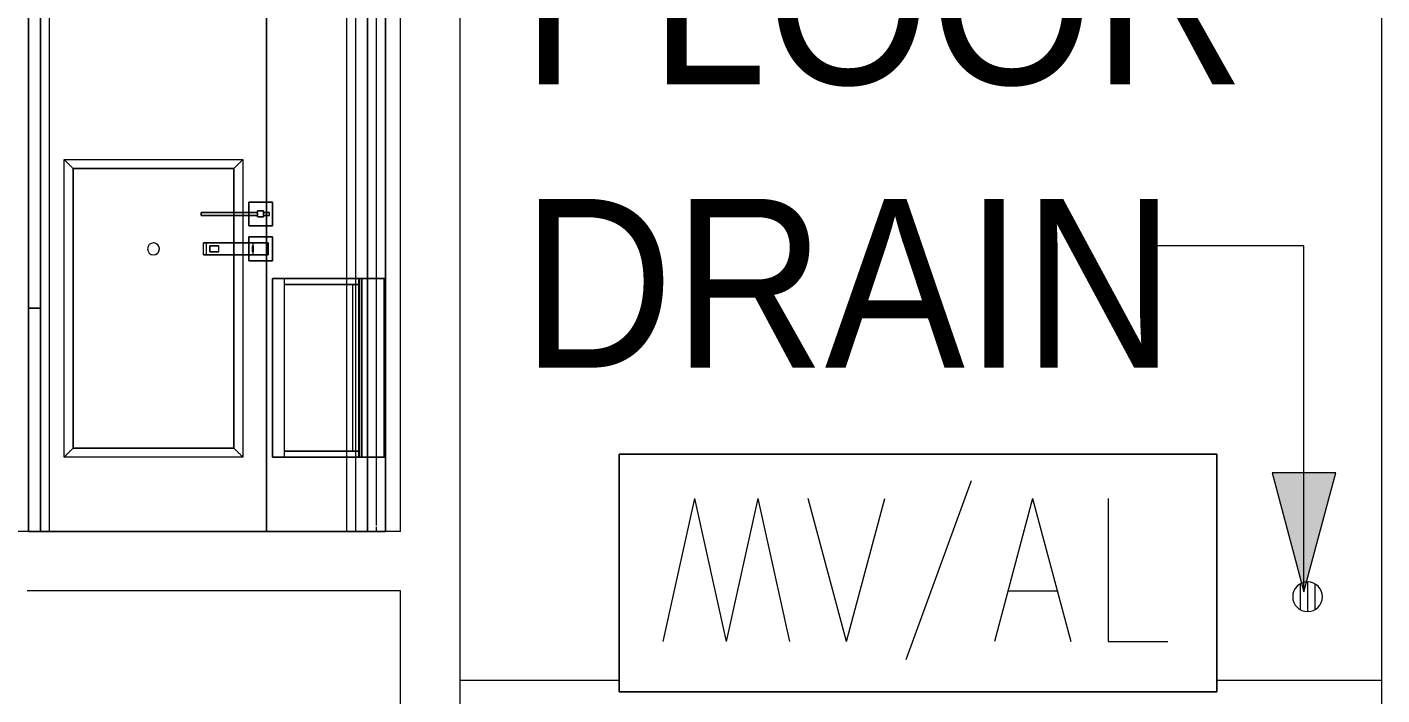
# Model space of a CAD drawing. Header units: millimetres. Extents: x 10569 to 232243, y -25347 to 80743.
# Drawn here: x 39012 to 41289, y 40832 to 41955 of the extents above; entities that cross this region are included whole.
import ezdxf

# ---------------------------------------------------------------- set-up
doc = ezdxf.new("R2010")
doc.units = ezdxf.units.MM
for name, color, linetype, lineweight in [('A-DETL-GENF', 92, 'Continuous', 20), ('A-GENM', 13, 'Continuous', 20), ('A-WALL', 113, 'Continuous', 20), ('G-ANNO-TEXT', 231, 'Continuous', 5), ('P-SANR-FIXT', 6, 'Continuous', 9)]:
    doc.layers.add(name, color=color, linetype=linetype, lineweight=lineweight)
doc.styles.add('Swis721 BT_6', font='swiss.ttf', dxfattribs={"width": 0.89, "height": 283.821263})

# ---------------------------------------------------------------- blocks, each defined once
blk = doc.blocks.new('DLN_Counter _ Cabinet - DLN_Counter _ Cabinet-15606098-TENDER DRAFT G_F')
at = {"layer": 'A-GENM', "lineweight": 9}
for p, q in [((-235, -255), (-235, -525)), ((235, -255), (-235, -255)), ((235, -525), (235, -255)), ((-235, -525), (235, -525))]:
    blk.add_line(p, q, dxfattribs=at)
blk = doc.blocks.new('Floor_Drain_-_Small_3955 - 6_ Diameter-15179860-TENDER DRAFT G_F')
at = {"layer": 'P-SANR-FIXT'}
for p, q in [((0, 25), (0, -25)), ((-12.5, 21.7), (-12.5, -21.7)), ((12.5, 21.7), (12.5, -21.7))]:
    blk.add_line(p, q, dxfattribs=at)
for start, end in [(360, 180), (180, 360)]:
    blk.add_arc((0, 0), 25, start, end, dxfattribs=at)
blk = doc.blocks.new('DLN_2D-MV_AL - MV_AL_RED_-1735445-TENDER DRAFT G_F')
at = {"layer": 'A-DETL-GENF'}
for p, q in [((502.5, 200), (-502.5, 200)), ((-502.5, 200), (-502.5, -200)), ((-502.5, 200), (502.5, 200)), ((-502.5, -200), (-502.5, 200)), ((502.5, -200), (502.5, 200)), ((502.5, 200), (502.5, -200)), ((89.3, 154.7), (-20.2, -146)), ((-375.6, 125), (-428.8, -115)), ((-375.6, 125), (-322.4, -115)), ((-269.2, 125), (-322.4, -115)), ((-269.2, 125), (-216, -115)), ((-120.1, -115), (-184.4, 125)), ((-120.1, -115), (-55.8, 125)), ((192.7, 125), (128.4, -115)), ((192.7, 125), (257, -115)), ((319.9, 125), (319.9, -115)), ((151.1, -30.3), (234.3, -30.3)), ((319.9, -115), (419.9, -115)), ((-502.5, -200), (502.5, -200)), ((502.5, -200), (-502.5, -200))]:
    blk.add_line(p, q, dxfattribs=at)

msp = doc.modelspace()

# ---------------------------------------------------------------- hatches: boundary and pattern name
at = {"layer": 'G-ANNO-TEXT'}
msp.add_hatch(color=60, dxfattribs=at).paths.add_polyline_path([(41158.3315, 41005.88273), (41211.92134, 41205.88273), (41104.74166, 41205.88273)], flags=0)

# ---------------------------------------------------------------- linework, layer by layer
at = {"layer": 'A-GENM', "lineweight": 9}
for p, q in [((39014.29296, 41482.48546), (39014.29296, 41982.48546)), ((39014.29296, 41982.48546), (39014.29296, 41482.48546)), ((39014.29296, 41982.48546), (39014.29296, 41107.48546)), ((39014.29296, 41107.48546), (39014.29296, 41982.48546)), ((39034.29296, 41482.48546), (39034.29296, 41982.48546)), ((39034.29296, 41982.48546), (39034.29296, 41482.48546)), ((39034.29296, 41982.48546), (39034.29296, 41107.48546)), ((39034.29296, 41107.48546), (39034.29296, 41982.48546)), ((39034.29296, 41982.48546), (39034.29296, 41107.48546)), ((39034.29296, 41107.48546), (39034.29296, 41982.48546)), ((39049.29296, 41107.48546), (39049.29296, 41982.48546)), ((39049.29296, 41107.48546), (39049.29296, 41982.48546)), ((39414.29296, 41982.48546), (39414.29296, 41661.22339)), ((39414.29296, 41661.22339), (39414.29296, 41982.48546)), ((39549.29296, 41107.48546), (39549.29296, 41982.48546)), ((39549.29296, 41107.48546), (39549.29296, 41982.48546)), ((39564.29296, 41107.48546), (39564.29296, 41982.48546)), ((39564.29296, 41107.48546), (39564.29296, 41982.48546)), ((39584.29296, 41982.48546), (39584.29296, 41107.48546)), ((39584.29296, 41107.48546), (39584.29296, 41982.48546)), ((39599.29296, 41532.48546), (39599.29296, 41982.48546)), ((39599.29296, 41117.35388), (39599.29296, 41982.48546)), ((39614.29296, 41982.48546), (39614.29296, 41107.48546)), ((39614.29296, 41107.48546), (39614.29296, 41982.48546)), ((39614.29296, 41982.48546), (39614.29296, 41107.48546)), ((39614.29296, 41532.48546), (39614.29296, 41982.48546)), ((39074.29296, 41732.48546), (39374.29296, 41732.48546)), ((39074.29296, 41232.48546), (39074.29296, 41732.48546)), ((39374.29296, 41732.48546), (39374.29296, 41643.72339)), ((39359.29296, 41717.48546), (39089.29296, 41717.48546)), ((39089.29296, 41717.48546), (39089.29296, 41247.48546)), ((39089.29296, 41717.48546), (39359.29296, 41717.48546)), ((39089.29296, 41247.48546), (39089.29296, 41717.48546)), ((39359.29296, 41643.72339), (39359.29296, 41717.48546)), ((39359.29296, 41717.48546), (39359.29296, 41643.72339)), ((39424.29296, 41661.22339), (39384.29296, 41661.22339)), ((39384.29296, 41661.22339), (39384.29296, 41643.72339)), ((39384.29296, 41643.72339), (39384.29296, 41661.22339)), ((39384.29296, 41661.22339), (39424.29296, 41661.22339)), ((39414.29296, 41661.22339), (39414.29296, 41643.72339)), ((39414.29296, 41643.72339), (39414.29296, 41661.22339)), ((39424.29296, 41621.22339), (39424.29296, 41661.22339)), ((39424.29296, 41661.22339), (39424.29296, 41621.22339)), ((39304.29296, 41643.72339), (39399.29296, 41643.72339)), ((39399.29296, 41643.72339), (39304.29296, 41643.72339)), ((39304.29296, 41643.72339), (39304.29296, 41638.72339)), ((39304.29296, 41638.72339), (39304.29296, 41643.72339)), ((39304.29296, 41638.72339), (39399.29296, 41638.72339)), ((39399.29296, 41638.72339), (39304.29296, 41638.72339)), ((39359.29296, 41640.82866), (39359.29296, 41643.72339)), ((39359.29296, 41643.72339), (39359.29296, 41640.82866)), ((39359.29296, 41592.48546), (39359.29296, 41638.72339)), ((39359.29296, 41638.72339), (39359.29296, 41592.48546)), ((39374.29296, 41643.72339), (39374.29296, 41640.03918)), ((39374.29296, 41638.72339), (39374.29296, 41592.48546)), ((39384.29296, 41643.72339), (39384.29296, 41639.51287)), ((39384.29296, 41639.51287), (39384.29296, 41643.72339)), ((39384.29296, 41638.72339), (39384.29296, 41621.22339)), ((39384.29296, 41621.22339), (39384.29296, 41638.72339)), ((39409.29296, 41646.22339), (39399.29296, 41646.22339)), ((39399.29296, 41646.22339), (39409.29296, 41646.22339)), ((39399.29296, 41643.72339), (39399.29296, 41646.22339)), ((39399.29296, 41636.22339), (39399.29296, 41646.22339)), ((39399.29296, 41638.72339), (39399.29296, 41643.72339)), ((39399.29296, 41643.72339), (39399.29296, 41638.72339)), ((39399.29296, 41638.72339), (39399.29296, 41643.72339)), ((39399.29296, 41636.22339), (39399.29296, 41638.72339)), ((39409.29296, 41636.22339), (39399.29296, 41636.22339)), ((39399.29296, 41636.22339), (39409.29296, 41636.22339)), ((39409.29296, 41646.22339), (39409.29296, 41636.22339)), ((39409.29296, 41643.72339), (39409.29296, 41646.22339)), ((39419.29296, 41643.72339), (39409.29296, 41643.72339)), ((39409.29296, 41643.72339), (39419.29296, 41643.72339)), ((39409.29296, 41643.72339), (39409.29296, 41638.72339)), ((39409.29296, 41638.72339), (39409.29296, 41643.72339)), ((39409.29296, 41638.72339), (39409.29296, 41643.72339)), ((39419.29296, 41638.72339), (39409.29296, 41638.72339)), ((39409.29296, 41638.72339), (39419.29296, 41638.72339)), ((39409.29296, 41636.22339), (39409.29296, 41638.72339)), ((39414.29296, 41643.72339), (39414.29296, 41638.72339)), ((39414.29296, 41638.72339), (39414.29296, 41643.72339)), ((39414.29296, 41638.72339), (39414.29296, 41621.22339)), ((39414.29296, 41621.22339), (39414.29296, 41638.72339)), ((39419.29296, 41638.72339), (39419.29296, 41643.72339)), ((39419.29296, 41638.72339), (39419.29296, 41643.72339)), ((39384.29296, 41621.22339), (39424.29296, 41621.22339)), ((39424.29296, 41621.22339), (39384.29296, 41621.22339)), ((39414.29296, 41621.22339), (39414.29296, 41602.48546)), ((39414.29296, 41602.48546), (39414.29296, 41621.22339)), ((39372.05356, 41592.48546), (39308.29647, 41592.48546)), ((39308.29647, 41592.48546), (39313.42677, 41592.48546)), ((39308.29647, 41572.48546), (39308.29647, 41592.48546)), ((39313.42677, 41592.48546), (39416.79296, 41592.48546)), ((39313.42677, 41572.48546), (39313.42677, 41592.48546)), ((39319.23549, 41587.48546), (39334.23549, 41587.48546)), ((39334.23549, 41587.48546), (39319.23549, 41587.48546)), ((39319.23549, 41587.48546), (39319.23549, 41577.48546)), ((39319.23549, 41577.48546), (39319.23549, 41587.48546)), ((39334.23549, 41577.48546), (39334.23549, 41587.48546)), ((39359.29296, 41572.48546), (39359.29296, 41592.48546)), ((39359.29296, 41592.48546), (39359.29296, 41572.48546)), ((39391.79296, 41592.48546), (39372.05356, 41592.48546)), ((39374.29296, 41592.48546), (39374.29296, 41572.48546)), ((39424.29296, 41602.48546), (39384.29296, 41602.48546)), ((39384.29296, 41602.48546), (39384.29296, 41592.48546)), ((39384.29296, 41592.48546), (39384.29296, 41602.48546)), ((39384.29296, 41602.48546), (39424.29296, 41602.48546)), ((39384.29296, 41592.48546), (39384.29296, 41572.48546)), ((39384.29296, 41572.48546), (39384.29296, 41592.48546)), ((39391.79296, 41587.48546), (39390.79296, 41587.48546)), ((39390.79296, 41587.48546), (39391.79296, 41587.48546)), ((39390.79296, 41577.48546), (39390.79296, 41587.48546)), ((39390.79296, 41577.48546), (39390.79296, 41587.48546)), ((39416.79296, 41592.48546), (39391.79296, 41592.48546)), ((39391.79296, 41572.48546), (39391.79296, 41592.48546)), ((39391.79296, 41587.48546), (39391.79296, 41577.48546)), ((39391.79296, 41577.48546), (39391.79296, 41587.48546)), ((39414.29296, 41602.48546), (39414.29296, 41592.48546)), ((39414.29296, 41592.48546), (39414.29296, 41602.48546)), ((39414.29296, 41592.48546), (39414.29296, 41572.48546)), ((39414.29296, 41572.48546), (39414.29296, 41592.48546)), ((39416.79296, 41592.48546), (39416.79296, 41572.48546)), ((39416.79296, 41572.48546), (39416.79296, 41592.48546)), ((39424.29296, 41562.48546), (39424.29296, 41602.48546)), ((39424.29296, 41602.48546), (39424.29296, 41562.48546)), ((39313.42677, 41572.48546), (39308.29647, 41572.48546)), ((39308.29647, 41572.48546), (39372.05356, 41572.48546)), ((39416.79296, 41572.48546), (39313.42677, 41572.48546)), ((39319.23549, 41577.48546), (39334.23549, 41577.48546)), ((39334.23549, 41577.48546), (39319.23549, 41577.48546)), ((39359.29296, 41247.48546), (39359.29296, 41572.48546)), ((39359.29296, 41572.48546), (39359.29296, 41247.48546)), ((39372.05356, 41572.48546), (39378.56875, 41572.48546)), ((39374.29296, 41572.48546), (39374.29296, 41232.48546)), ((39378.56875, 41572.48546), (39384.0873, 41572.48546)), ((39384.0873, 41572.48546), (39388.28139, 41572.48546)), ((39384.29296, 41572.48546), (39384.29296, 41562.48546)), ((39384.29296, 41562.48546), (39384.29296, 41572.48546)), ((39388.28139, 41572.48546), (39391.79296, 41572.48546)), ((39391.79296, 41577.48546), (39390.79296, 41577.48546)), ((39390.79296, 41577.48546), (39391.79296, 41577.48546)), ((39391.79296, 41572.48546), (39416.79296, 41572.48546)), ((39414.29296, 41572.48546), (39414.29296, 41562.48546)), ((39414.29296, 41562.48546), (39414.29296, 41572.48546)), ((39384.29296, 41562.48546), (39424.29296, 41562.48546)), ((39424.29296, 41562.48546), (39384.29296, 41562.48546)), ((39414.29296, 41562.48546), (39414.29296, 41107.48546)), ((39414.29296, 41107.48546), (39414.29296, 41562.48546)), ((39424.29296, 41532.48546), (39569.29296, 41532.48546)), ((39424.29296, 41232.48546), (39424.29296, 41532.48546)), ((39569.29296, 41532.48546), (39424.29296, 41532.48546)), ((39424.29296, 41532.48546), (39424.29296, 41232.48546)), ((39444.29296, 41532.48546), (39424.29296, 41532.48546)), ((39444.29296, 41532.48546), (39424.29296, 41532.48546)), ((39424.29296, 41232.48546), (39424.29296, 41532.48546)), ((39424.29296, 41232.48546), (39424.29296, 41532.48546)), ((39569.29296, 41532.48546), (39444.29296, 41532.48546)), ((39444.29296, 41532.48546), (39569.29296, 41532.48546)), ((39444.29296, 41522.48546), (39444.29296, 41532.48546)), ((39444.29296, 41522.48546), (39444.29296, 41532.48546)), ((39444.29296, 41232.48546), (39444.29296, 41532.48546)), ((39444.29296, 41232.48546), (39444.29296, 41532.48546)), ((39444.29296, 41522.48546), (39559.29296, 41522.48546)), ((39569.29296, 41522.48546), (39444.29296, 41522.48546)), ((39444.29296, 41242.48546), (39444.29296, 41522.48546)), ((39444.29296, 41242.48546), (39444.29296, 41522.48546)), ((39444.29296, 41522.48546), (39569.29296, 41522.48546)), ((39569.29296, 41522.48546), (39444.29296, 41522.48546)), ((39559.29296, 41522.48546), (39569.29296, 41522.48546)), ((39559.29296, 41242.48546), (39559.29296, 41522.48546)), ((39559.29296, 41242.48546), (39559.29296, 41522.48546)), ((39569.29296, 41532.48546), (39574.29296, 41532.48546)), ((39574.29296, 41532.48546), (39569.29296, 41532.48546)), ((39571.29296, 41532.48546), (39569.29296, 41532.48546)), ((39569.29296, 41532.48546), (39584.29296, 41532.48546)), ((39569.29296, 41232.48546), (39569.29296, 41532.48546)), ((39569.29296, 41232.48546), (39569.29296, 41532.48546)), ((39569.29296, 41532.48546), (39569.29296, 41522.48546)), ((39569.29296, 41522.48546), (39569.29296, 41532.48546)), ((39569.29296, 41242.48546), (39569.29296, 41522.48546)), ((39569.29296, 41242.48546), (39569.29296, 41522.48546)), ((39584.29296, 41532.48546), (39571.29296, 41532.48546)), ((39571.29296, 41232.48546), (39571.29296, 41532.48546)), ((39571.29296, 41232.48546), (39571.29296, 41532.48546)), ((39574.29296, 41532.48546), (39574.29296, 41232.48546)), ((39574.29296, 41232.48546), (39574.29296, 41532.48546)), ((39612.29296, 41532.48546), (39584.29296, 41532.48546)), ((39584.29296, 41532.48546), (39614.29296, 41532.48546)), ((39599.29296, 41232.48546), (39599.29296, 41532.48546)), ((39614.29296, 41532.48546), (39612.29296, 41532.48546)), ((39612.29296, 41232.48546), (39612.29296, 41532.48546)), ((39612.29296, 41232.48546), (39612.29296, 41532.48546)), ((39614.29296, 41232.48546), (39614.29296, 41532.48546)), ((39614.29296, 41532.48546), (39614.29296, 41232.48546)), ((39614.29296, 41232.48546), (39614.29296, 41532.48546)), ((39034.29296, 41482.48546), (39014.29296, 41482.48546)), ((39014.29296, 41482.48546), (39034.29296, 41482.48546)), ((39014.29296, 41482.48546), (39014.29296, 41107.48546)), ((39014.29296, 41107.48546), (39014.29296, 41482.48546)), ((39034.29296, 41482.48546), (39014.29296, 41482.48546)), ((39014.29296, 41482.48546), (39034.29296, 41482.48546)), ((39034.29296, 41482.48546), (39034.29296, 41107.48546)), ((39034.29296, 41107.48546), (39034.29296, 41482.48546)), ((39089.29296, 41247.48546), (39359.29296, 41247.48546)), ((39359.29296, 41247.48546), (39089.29296, 41247.48546)), ((39374.29296, 41232.48546), (39074.29296, 41232.48546)), ((39569.29296, 41232.48546), (39424.29296, 41232.48546)), ((39424.29296, 41232.48546), (39569.29296, 41232.48546)), ((39424.29296, 41232.48546), (39444.29296, 41232.48546)), ((39424.29296, 41232.48546), (39444.29296, 41232.48546)), ((39444.29296, 41242.48546), (39569.29296, 41242.48546)), ((39559.29296, 41242.48546), (39444.29296, 41242.48546)), ((39569.29296, 41242.48546), (39444.29296, 41242.48546)), ((39444.29296, 41242.48546), (39569.29296, 41242.48546)), ((39444.29296, 41232.48546), (39444.29296, 41242.48546)), ((39444.29296, 41232.48546), (39444.29296, 41242.48546)), ((39444.29296, 41232.48546), (39569.29296, 41232.48546)), ((39569.29296, 41232.48546), (39444.29296, 41232.48546)), ((39569.29296, 41242.48546), (39559.29296, 41242.48546)), ((39569.29296, 41242.48546), (39569.29296, 41232.48546)), ((39569.29296, 41232.48546), (39569.29296, 41242.48546)), ((39574.29296, 41232.48546), (39569.29296, 41232.48546)), ((39569.29296, 41232.48546), (39574.29296, 41232.48546)), ((39584.29296, 41232.48546), (39569.29296, 41232.48546)), ((39569.29296, 41232.48546), (39571.29296, 41232.48546)), ((39571.29296, 41232.48546), (39584.29296, 41232.48546)), ((39614.29296, 41232.48546), (39584.29296, 41232.48546)), ((39584.29296, 41232.48546), (39612.29296, 41232.48546)), ((39599.29296, 41117.35388), (39599.29296, 41232.48546)), ((39612.29296, 41232.48546), (39614.29296, 41232.48546)), ((39614.29296, 41107.48546), (39614.29296, 41232.48546)), ((39599.29296, 41107.48546), (39599.29296, 41115.29796)), ((39599.29296, 41107.48546), (39599.29296, 41115.29796)), ((39014.29296, 41107.48546), (39034.29296, 41107.48546)), ((39034.29296, 41107.48546), (39414.29296, 41107.48546)), ((39414.29296, 41107.48546), (39549.29296, 41107.48546)), ((39549.29296, 41107.48546), (39564.29296, 41107.48546)), ((39564.29296, 41107.48546), (39584.29296, 41107.48546)), ((39584.29296, 41107.48546), (39599.29296, 41107.48546)), ((39599.29296, 41107.48546), (39614.29296, 41107.48546))]:
    msp.add_line(p, q, dxfattribs=at)
for start, end in [(90, 270), (90, 270), (75, 90), (270, 90), (345, 75), (270, 345)]:
    msp.add_arc((39224.29296, 41582.48546), 10, start, end, dxfattribs=at)
for points, knots in [([(39089.29296, 41717.48546), (39087.95477, 41718.79446), (39086.02587, 41720.75778), (39083.53731, 41723.24213), (39082.06209, 41724.71277), (39080.95965, 41725.82496), (39079.88743, 41726.88956), (39078.89983, 41727.87582), (39078.01252, 41728.77111), (39077.17577, 41729.60198), (39076.2649, 41730.513), (39075.39793, 41731.38325), (39074.54882, 41732.22678), (39074.29877, 41732.48546), (39074.29296, 41732.48546)], [-1, -1, -1, -1, -0.8333333333, -0.75, -0.6666666667, -0.625, -0.5833333333, -0.5, -0.4583333333, -0.4166666667, -0.3333333333, -0.25, -0.1666666667, 0, 0, 0, 0]), ([(39374.29296, 41732.48546), (39374.29296, 41732.47965), (39374.03428, 41732.2296), (39373.19075, 41731.3805), (39372.3205, 41730.51351), (39371.40948, 41729.60269), (39370.57861, 41728.76583), (39369.68332, 41727.87894), (39368.4505, 41726.64127), (39367.08708, 41725.27665), (39365.93203, 41724.13015), (39364.73907, 41722.92781), (39362.56528, 41720.75422), (39360.60196, 41718.82365), (39359.29296, 41717.48546)], [0, 0, 0, 0, 0.1666666667, 0.25, 0.3333333333, 0.4166666667, 0.4583333333, 0.5, 0.5833333333, 0.6666666667, 0.7083333333, 0.75, 0.8333333333, 1, 1, 1, 1]), ([(39074.29296, 41232.48546), (39074.29296, 41232.49127), (39074.55164, 41232.74132), (39075.39517, 41233.59042), (39076.26542, 41234.45741), (39077.17644, 41235.36823), (39078.00731, 41236.20509), (39078.9026, 41237.09198), (39080.13542, 41238.32965), (39081.49884, 41239.69427), (39082.65389, 41240.84077), (39083.84685, 41242.04311), (39086.02064, 41244.2167), (39087.98396, 41246.14727), (39089.29296, 41247.48546)], [0, 0, 0, 0, 0.1666666667, 0.25, 0.3333333333, 0.4166666667, 0.4583333333, 0.5, 0.5833333333, 0.6666666667, 0.7083333333, 0.75, 0.8333333333, 1, 1, 1, 1]), ([(39374.29296, 41232.48546), (39374.28715, 41232.48546), (39374.0371, 41232.74414), (39373.188, 41233.58767), (39372.32101, 41234.45792), (39371.41019, 41235.36894), (39370.57333, 41236.19981), (39369.68644, 41237.0951), (39368.44877, 41238.32792), (39367.08415, 41239.69134), (39365.93765, 41240.84639), (39364.73531, 41242.03935), (39362.56172, 41244.21314), (39360.63115, 41246.17646), (39359.29296, 41247.48546)], [0, 0, 0, 0, 0.1666666667, 0.25, 0.3333333333, 0.4166666667, 0.4583333333, 0.5, 0.5833333333, 0.6666666667, 0.7083333333, 0.75, 0.8333333333, 1, 1, 1, 1])]:
    msp.add_open_spline(points, degree=3, knots=knots, dxfattribs=at)
at = {"layer": 'A-WALL'}
for p, q in [((39639.29296, 41107.48546), (39639.29296, 43382.48546)), ((39739.29296, 43382.48546), (39739.29296, 40732.48546)), ((41289.29296, 40207.48546), (41289.29296, 43382.48546)), ((39639.29296, 41107.48546), (38689.29297, 41107.48546)), ((39639.29296, 41007.48546), (39011.81521, 41007.48546)), ((39639.29296, 40732.48546), (39639.29296, 41007.48546)), ((39739.29296, 40857.48546), (40006.91624, 40857.48546)), ((41011.91624, 40857.48546), (41289.29296, 40857.48546))]:
    msp.add_line(p, q, dxfattribs=at)
at = {"layer": 'G-ANNO-TEXT', "color": 60}
for p, q in [((41004.2903, 41587.63709), (40884.2903, 41587.63709)), ((41158.3315, 41587.63709), (41004.2903, 41587.63709)), ((41158.3315, 41005.88273), (41158.3315, 41587.63709)), ((41211.92134, 41205.88273), (41104.74166, 41205.88273)), ((41104.74166, 41205.88273), (41158.3315, 41005.88273)), ((41158.3315, 41005.88273), (41211.92134, 41205.88273))]:
    msp.add_line(p, q, dxfattribs=at)

# ---------------------------------------------------------------- block references
at = {"layer": 'A-DETL-GENF'}
msp.add_blockref('DLN_2D-MV_AL - MV_AL_RED_-1735445-TENDER DRAFT G_F', (40509.41624, 41037.48546), dxfattribs=at)
at = {"layer": 'A-GENM', "lineweight": 9, "rotation": 270.0000000000002}
msp.add_blockref('DLN_Counter _ Cabinet - DLN_Counter _ Cabinet-15606098-TENDER DRAFT G_F', (39614.29296, 41482.48546), dxfattribs=at)
at = {"layer": 'P-SANR-FIXT'}
msp.add_blockref('Floor_Drain_-_Small_3955 - 6_ Diameter-15179860-TENDER DRAFT G_F', (41164.29296, 40997.48546), dxfattribs=at)

# ---------------------------------------------------------------- texts
at = {"layer": 'G-ANNO-TEXT', "color": 7, "insert": (39843.2903, 42142.88692), "char_height": 283.821263, "width": 1393.2, "attachment_point": 1, "line_spacing_factor": 1.00667, "style": 'Swis721 BT_6'}
msp.add_mtext('FLOOR\\PDRAIN', dxfattribs=at)

doc.saveas('drawing.dxf')
